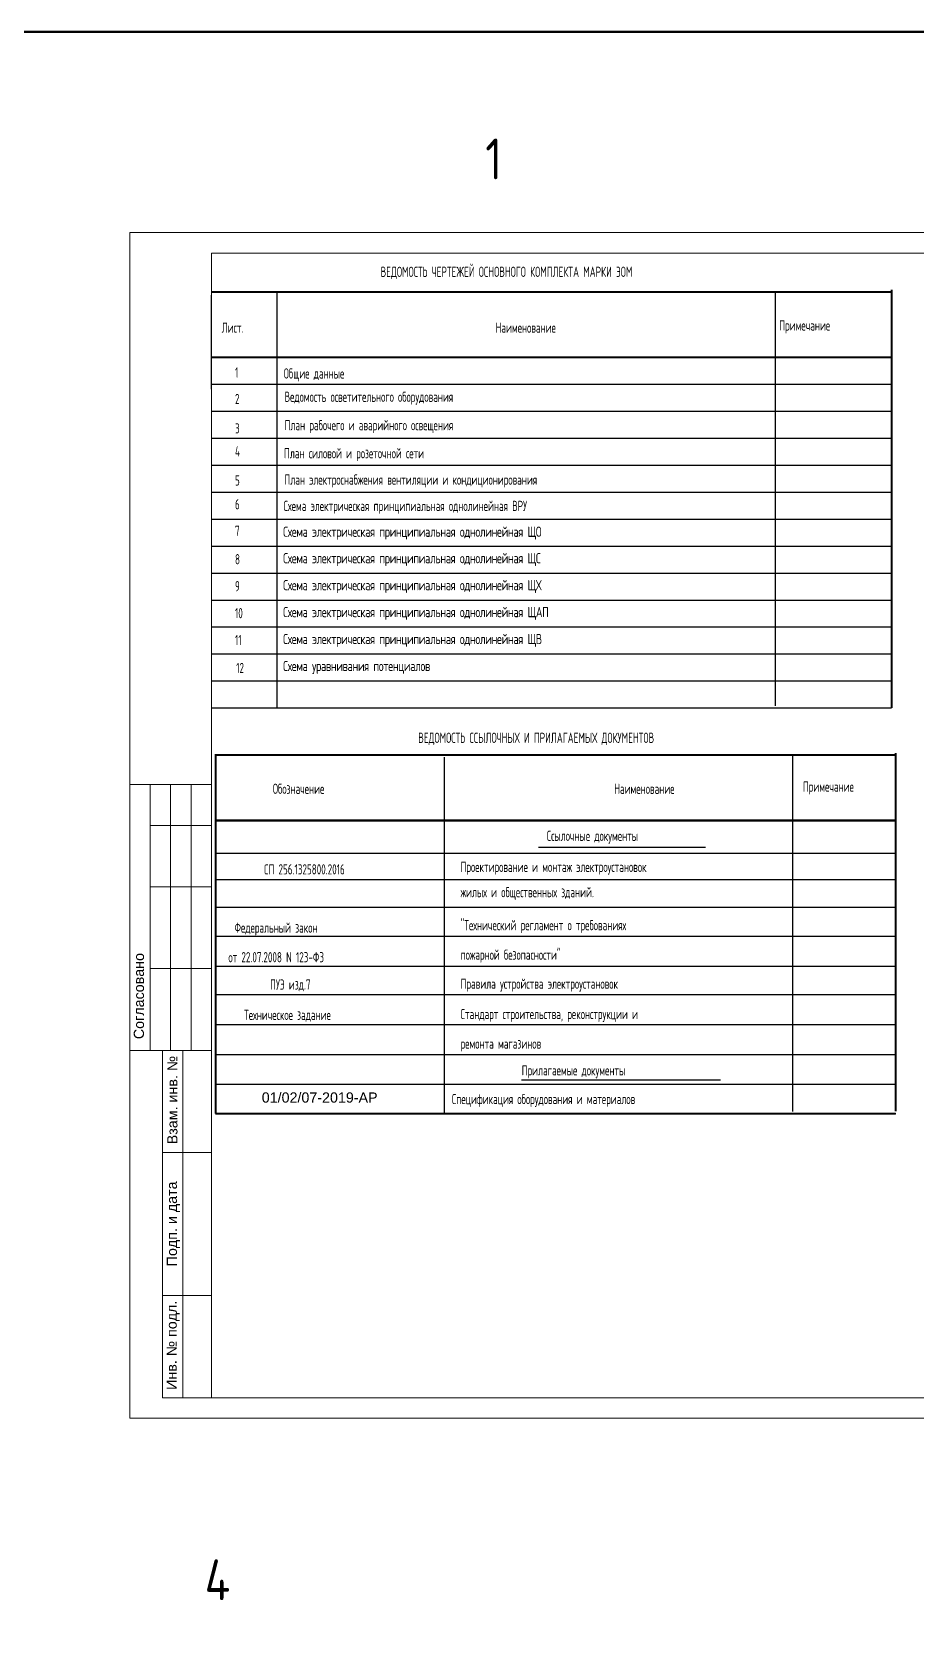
# Model space of a CAD drawing. Header units: metres. Extents: x -1525 to -1043, y -1331 to -1144.
# Drawn here: x -1417.76 to -1396.12, y -1190.44 to -1151.42 of the extents above; entities that cross this region are included whole.
import ezdxf
from ezdxf.enums import TextEntityAlignment as Align

# ---------------------------------------------------------------- set-up
doc = ezdxf.new("R2010")
doc.units = ezdxf.units.M
doc.header["$MEASUREMENT"] = 0
for name, color, linetype, lineweight in [('Level 50', 7, 'Continuous', 0), ('Level 63', 7, 'Continuous', 0), ('ЭС', 5, 'Continuous', 30)]:
    doc.layers.add(name, color=color, linetype=linetype, lineweight=lineweight)
doc.layers.add('ЭО-ЭМ', color=7, linetype='Continuous')
doc.styles.get("Standard").update_dxf_attribs({"font": 'txt.shx', "width": 0.8, "height": 0.0025})
doc.styles.add('Style-Arial', font='arial.ttf')
doc.styles.add('Times', font='CS_Gost2304.shx')

# ---------------------------------------------------------------- blocks, each defined once
blk = doc.blocks.new('*U79')
at = {"layer": 'Level 50', "color": 7, "linetype": 'Continuous', "lineweight": 0}
for p, q in [((-20.487, 14.5), (20.513, 14.5)), ((-20.487, -14.5), (-20.487, 14.5)), ((20.513, 14.5), (20.513, -14.5)), ((20.513, -14.5), (-20.487, -14.5))]:
    blk.add_line(p, q, dxfattribs=at)
at = {"layer": 'Level 50', "color": 7, "linetype": 'Continuous', "lineweight": 13}
for p, q in [((-18.487, 14), (20.013, 14)), ((-18.487, 14), (-18.487, -14)), ((19.013, 14), (19.013, 13.3)), ((20.013, 14), (20.013, -14)), ((19.013, 13.3), (20.013, 13.3)), ((-18.926, -14), (20.013, -14))]:
    blk.add_line(p, q, dxfattribs=at)
at = {"layer": 'Level 63', "color": 7, "linetype": 'Continuous', "lineweight": 13}
for p, q in [((-20.487, 1), (-18.487, 1)), ((-20.487, 1), (-20.487, -5.5)), ((-19.987, 1), (-19.987, -5.5)), ((-19.487, 1), (-19.487, -5.5)), ((-18.987, 1), (-18.987, -5.5)), ((-19.987, 0), (-18.487, 0)), ((-19.987, -1.5), (-18.487, -1.5)), ((-19.987, -3.5), (-18.487, -3.5)), ((-20.487, -5.5), (-18.487, -5.5)), ((-19.687, -5.5), (-18.487, -5.5)), ((-19.187, -14), (-19.187, -5.5)), ((-19.687, -8), (-18.487, -8)), ((1.513, -8.5), (20.013, -8.5)), ((1.513, -8.5), (1.513, -14)), ((2.513, -8.5), (2.513, -11)), ((3.513, -8.5), (3.513, -14)), ((4.513, -8.5), (4.513, -11)), ((5.513, -8.5), (5.513, -14)), ((7.013, -8.5), (7.013, -14)), ((8.013, -8.5), (8.013, -14)), ((8.013, -9.5), (20.013, -9.5)), ((1.513, -10.5), (8.013, -10.5)), ((1.513, -11), (8.013, -11)), ((8.013, -11), (20.013, -11)), ((-19.687, -11.5), (-18.487, -11.5)), ((15.013, -11.5), (20.013, -11.5)), ((8.013, -12.5), (20.013, -12.5))]:
    blk.add_line(p, q, dxfattribs=at)
at = {"layer": 'Level 63', "color": 7, "linetype": 'Continuous', "lineweight": 0}
for p, q in [((1.513, -9), (8.013, -9)), ((1.513, -9.5), (8.013, -9.5)), ((1.513, -10), (8.013, -10)), ((1.513, -11.5), (8.013, -11.5)), ((1.513, -12), (8.013, -12)), ((1.513, -12.5), (8.013, -12.5)), ((1.513, -13), (8.013, -13)), ((1.513, -13.5), (8.013, -13.5))]:
    blk.add_line(p, q, dxfattribs=at)
at = {"layer": 'Level 63', "color": 7, "linetype": 'Continuous', "lineweight": 13, "flags": 128}
for points in [[(-18.487, -14), (-19.687, -14), (-19.687, -5.5)], [(15.013, -11), (15.013, -14)], [(16.513, -11), (16.513, -12.5)], [(18.013, -11), (18.013, -12.5)]]:
    blk.add_lwpolyline(points, dxfattribs=at)
at = {"color": 7, "linetype": 'Continuous', "lineweight": 13, "style": 'Style-Arial'}
blk.add_text('ООО "Нева Проект"', height=0.25, dxfattribs=at).set_placement((15.859, -13.057), align=Align.TOP_LEFT)
at = {"layer": 'Level 63', "color": 7, "linetype": 'Continuous', "lineweight": 0, "style": 'Style-Arial'}
for s, p in [('Согласовано', (-20.263, -4.173)), ('Взам. инв. №', (-19.445, -6.716)), ('Подп. и дата', (-19.457, -9.745)), ('Инв. № подл.', (-19.462, -12.713))]:
    blk.add_text(s, height=0.25002, rotation=90, dxfattribs=at).set_placement(p, align=Align.MIDDLE_CENTER)
for s, p in [('Изм.', (2.02, -10.735)), ('Кол.уч', (2.997, -10.735)), ('Лист', (4.036, -10.735)), ('№ док', (4.994, -10.735)), ('Подпись', (6.268, -10.735)), ('Дата', (7.524, -10.735)), ('Разработ.', (2.482, -11.231)), ('Стадия', (15.731, -11.225)), ('Лист', (17.276, -11.225)), ('Листов', (19.009, -11.225)), ('Провер.', (2.327, -11.729)), ('Гл. спец.', (2.393, -12.216)), ('ГАП', (2.014, -12.757)), ('Н. контр.', (2.388, -13.235)), ('Утв.', (2.032, -13.702)), ('Формат А3', (17.66, -14.231))]:
    blk.add_text(s, height=0.25, dxfattribs=at).set_placement(p, align=Align.MIDDLE_CENTER)

msp = doc.modelspace()

# ---------------------------------------------------------------- linework, layer by layer
at = {"layer": 'ЭО-ЭМ', "lineweight": 25, "ltscale": 100, "transparency": 33554687}
for p, q in [((-1413.36468957, -1157.78232235), (-1396.72263825, -1157.78232235)), ((-1396.72263825, -1157.78232235), (-1413.36468957, -1157.78232235)), ((-1413.36468957, -1160.15989067), (-1413.36468957, -1157.85989067)), ((-1411.76468957, -1157.78232235), (-1411.76468957, -1167.95790885)), ((-1399.57291805, -1157.78232235), (-1399.57291805, -1167.9043234)), ((-1396.72263825, -1157.7287369), (-1396.72263825, -1159.3287369)), ((-1396.72263825, -1159.3287369), (-1396.72263825, -1157.7287369)), ((-1396.72263825, -1159.38232235), (-1413.36468957, -1159.38232235)), ((-1413.36468957, -1159.38232235), (-1396.72263825, -1159.38232235)), ((-1396.72263825, -1163.3287369), (-1396.72263825, -1159.3287369)), ((-1396.72263825, -1163.3287369), (-1396.72263825, -1159.3287369)), ((-1413.36468957, -1160.04198285), (-1396.72263825, -1160.04198285)), ((-1413.36468957, -1160.70164335), (-1396.72263825, -1160.70164335)), ((-1413.36468957, -1161.36130385), (-1396.72263825, -1161.36130385)), ((-1413.36468957, -1162.02096435), (-1396.72263825, -1162.02096435)), ((-1413.36468957, -1162.68062485), (-1396.72263825, -1162.68062485)), ((-1413.36468957, -1163.34028535), (-1396.72263825, -1163.34028535)), ((-1413.36468957, -1163.99994585), (-1396.72263825, -1163.99994585)), ((-1413.36468957, -1164.65960635), (-1396.72263825, -1164.65960635)), ((-1413.36468957, -1165.31926685), (-1396.72263825, -1165.31926685)), ((-1413.36468957, -1165.97892735), (-1396.72263825, -1165.97892735)), ((-1413.36468957, -1166.63858785), (-1396.72263825, -1166.63858785)), ((-1413.36468957, -1167.29824835), (-1396.72263825, -1167.29824835)), ((-1413.36468957, -1167.95790885), (-1396.72263825, -1167.95790885)), ((-1413.26197783, -1169.11122128), (-1396.61992651, -1169.11122128)), ((-1407.66197783, -1177.87914205), (-1407.66197783, -1169.16122128)), ((-1399.13720357, -1177.82555659), (-1399.13720357, -1169.10763582)), ((-1407.66197783, -1177.87914205), (-1407.66197783, -1169.90943235)), ((-1396.61992651, -1170.71122128), (-1413.26197783, -1170.71122128)), ((-1413.26197783, -1171.51122128), (-1396.61992651, -1171.51122128)), ((-1405.36197783, -1171.36122128), (-1401.27621473, -1171.36122128)), ((-1399.13720357, -1177.82555659), (-1399.13720357, -1171.48660379)), ((-1413.26197783, -1172.15641597), (-1396.61992651, -1172.15641597)), ((-1407.66197783, -1177.87914205), (-1407.66197783, -1172.28840032)), ((-1396.61992651, -1172.84031058), (-1413.26197783, -1172.84031058)), ((-1413.26197783, -1173.54355797), (-1396.61992651, -1173.54355797)), ((-1396.61992651, -1174.28550668), (-1413.26197783, -1174.28550668)), ((-1413.26197783, -1174.9694027), (-1396.61992651, -1174.9694027)), ((-1396.61992651, -1175.71135001), (-1413.26197783, -1175.71135001)), ((-1413.26197783, -1176.43394736), (-1396.61992651, -1176.43394736)), ((-1405.77503003, -1177.05230521), (-1400.90981474, -1177.05230521)), ((-1413.26197783, -1177.1565447), (-1396.61992651, -1177.1565447)), ((-1413.26197783, -1177.87914205), (-1396.61992651, -1177.87914205))]:
    msp.add_line(p, q, dxfattribs=at)
at = {"layer": 'ЭО-ЭМ', "lineweight": 25, "ltscale": 100, "transparency": 33554687, "const_width": 0.05}
for points in [[(-1413.36468957, -1157.78232235), (-1396.72263825, -1157.78232235)], [(-1396.72263825, -1157.7287369), (-1396.72263825, -1167.9043234)], [(-1413.36468957, -1159.38232235), (-1396.72263825, -1159.38232235)], [(-1396.72263825, -1164.0787369), (-1396.72263825, -1167.9043234)], [(-1396.72263825, -1165.21204332), (-1396.72263825, -1167.95790885)], [(-1413.26000364, -1177.87914205), (-1413.26000364, -1169.11122128), (-1396.61992651, -1169.11122128)], [(-1396.61992651, -1169.05763582), (-1396.61992651, -1177.82555659)], [(-1413.26197783, -1170.71122128), (-1396.61992651, -1170.71122128)], [(-1396.61992651, -1177.87914205), (-1413.27204317, -1177.87914205)]]:
    msp.add_lwpolyline(points, dxfattribs=at)
at = {"layer": 'ЭС', "color": 1, "linetype": 'Continuous', "lineweight": 50}
msp.add_lwpolyline([(-1524.88347961, -1151.42392904), (-1222.21742353, -1151.42392904), (-1222.21742353, -1331.02456139), (-1524.88347961, -1331.02456139)], close=True, dxfattribs=at)

# ---------------------------------------------------------------- block references
at = {"layer": 'Level 50', "color": 7, "linetype": 'Continuous', "lineweight": 13}
msp.add_blockref('*U79', (-1394.87747598, -1170.83318422), dxfattribs=at)

# ---------------------------------------------------------------- texts
at = {"color": 7, "linetype": 'Continuous', "lineweight": 13, "style": 'Style-Arial'}
msp.add_text('01/02/07-2019-АР', height=0.25, dxfattribs=at).set_placement((-1410.71689474, -1177.36180336), align=Align.TOP_CENTER)
at = {"layer": 'ЭО-ЭМ', "lineweight": 25, "ltscale": 100, "transparency": 33554687, "style": 'Times', "width": 0.8}
for s, p in [('ВЕДОМОСТЬ ЧЕРТЕЖЕЙ ОСНОВНОГО КОМПЛЕКТА МАРКИ ЭОМ ', (-1409.22540147, -1157.41688796)), ('Лист.', (-1413.11468957, -1158.78232235)), ('Наименование', (-1406.41468957, -1158.78232235)), ('Примечание', (-1399.47263825, -1158.7287369)), ('1', (-1412.788632, -1159.87970009)), ('Общие данные', (-1411.59641008, -1159.90299918)), ('2', (-1412.788632, -1160.52754995)), ('Ведомость осветительного оборудования ', (-1411.57605902, -1160.47306899)), ('3', (-1412.788632, -1161.24561928)), ('План рабочего и аварийного освещения', (-1411.57605902, -1161.16740849)), ('4', (-1412.788632, -1161.80664717)), ('План силовой и розеточной сети', (-1411.58987264, -1161.85400771)), ('5', (-1412.788632, -1162.51870043)), ('План электроснабжения вентиляции и кондиционирования', (-1411.57937323, -1162.49931945)), ('6', (-1412.788632, -1163.10160485)), ('Схема электрическая принципиальная однолинейная ВРУ', (-1411.60087684, -1163.14195131)), ('7', (-1412.788632, -1163.75238256)), ('8', (-1412.788632, -1164.44591069)), ('9', (-1412.788632, -1165.10557119)), ('10', (-1412.788632, -1165.76523169)), ('11', (-1412.788632, -1166.42489219)), ('12', (-1412.75981499, -1167.10586903)), ('ВЕДОМОСТЬ ССЫЛОЧНЫХ И ПРИЛАГАЕМЫХ ДОКУМЕНТОВ', (-1408.30528523, -1168.81403922)), ('Обозначение', (-1411.86197783, -1170.06122128)), ('Наименование', (-1403.51197783, -1170.06122128)), ('Примечание', (-1398.89273811, -1170.00763582)), ('Ссылочные документы', (-1405.16197783, -1171.21122128)), ('СП 256.1325800.2016', (-1412.07731993, -1172.0316687)), ('Проектирование и монтаж электроустановок', (-1407.26970089, -1171.97072644)), ('жилых и общественных зданий.', (-1407.26970089, -1172.58901717)), ('"Технический регламент о требованиях ', (-1407.26970089, -1173.39656836)), ('Федеральный закон ', (-1412.80108508, -1173.45751062)), ('от 22.07.2008 N 123-ФЗ', (-1412.94935441, -1174.18010796)), ('пожарной безопасности"', (-1407.26970089, -1174.11916571)), ('ПУЭ изд.7', (-1411.92999925, -1174.84867725)), ('Правила устройства электроустановок', (-1407.26970089, -1174.82874765)), ('Техническое задание', (-1412.56562705, -1175.59062455)), ('Стандарт строительства, реконструкции и ', (-1407.26970089, -1175.57069495)), ('ремонта магазинов ', (-1407.26970089, -1176.2932923)), ('Прилагаемые документы', (-1405.77396812, -1176.94823317)), ('Спецификация оборудования и материалов', (-1407.48187845, -1177.64955516))]:
    msp.add_text(s, height=0.25, dxfattribs=at).set_placement(p)
at = {"layer": 'ЭО-ЭМ', "lineweight": 25, "ltscale": 100, "transparency": 33554687, "char_height": 0.25, "width": 16.0879600838, "attachment_point": 1, "style": 'Times'}
for s, insert in [('{\\W0.9;\\T0.95;Схема электрическая принципиальная однолинейная ЩО}', (-1411.61040054, -1163.52368484)), ('\\pxt45000;{\\W0.9;\\T0.95;Схема электрическая принципиальная однолинейная ЩС}', (-1411.61040054, -1164.17097276)), ('\\pxt45000;{\\W0.9;\\T0.95;Схема электрическая принципиальная однолинейная ЩХ}', (-1411.61040054, -1164.83063326)), ('{\\W0.9;\\T0.95;Схема электрическая принципиальная однолинейная ЩАП}', (-1411.61040054, -1165.48875309)), ('{\\W0.9;\\T0.95;Схема электрическая принципиальная однолинейная ЩВ}', (-1411.61040054, -1166.14841359)), ('{\\W0.9;\\T0.95;Схема уравнивания потенциалов}', (-1411.61040054, -1166.80807409))]:
    msp.add_mtext(s, dxfattribs=dict(at, insert=insert))
at = {"layer": 'ЭС', "color": 1, "linetype": 'Continuous', "lineweight": 30, "width": 0.8}
for s, p in [('1', (-1406.6663292, -1155.03095855)), ('4', (-1413.53111213, -1189.7815118))]:
    msp.add_text(s, height=1, dxfattribs=at).set_placement(p)

doc.saveas('drawing.dxf')
